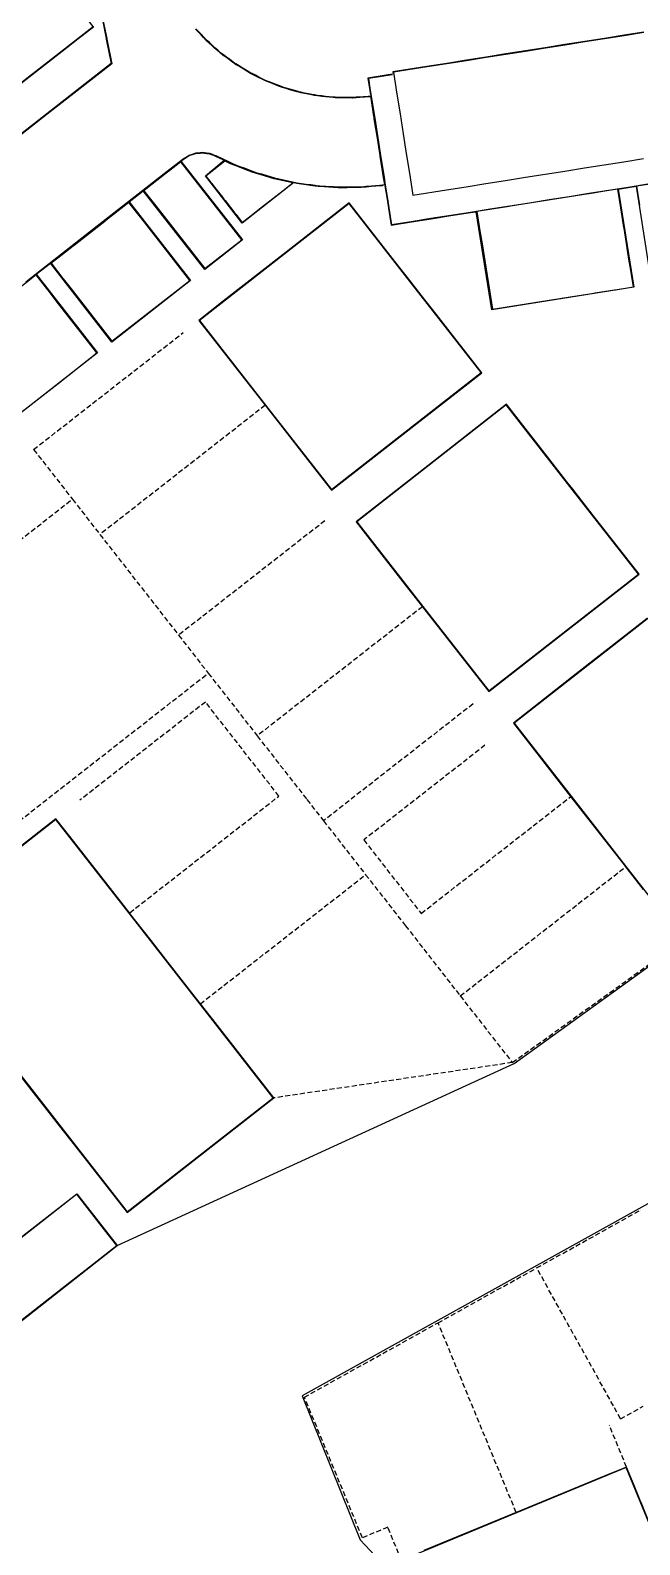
# Model space of a CAD drawing. Header units: metres. Extents: x 337936 to 338461, y 373266 to 374024.
# Drawn here: x 338075.7 to 338106.2, y 373709.6 to 373785.3 of the extents above; entities that cross this region are included whole.
import ezdxf

# ---------------------------------------------------------------- set-up
doc = ezdxf.new("R2010")
doc.units = ezdxf.units.M
doc.linetypes.add('DASHED2', pattern=[0.375, 0.25, -0.125])
for name, color, linetype in [('3D_LINES', 4, 'Continuous'), ('PLOTS EXTERNAL LEVEL', 3, 'Continuous'), ('PLOTS FFL', 1, 'Continuous')]:
    doc.layers.add(name, color=color, linetype=linetype)

msp = doc.modelspace()

# ---------------------------------------------------------------- linework, layer by layer
at = {"layer": '3D_LINES', "linetype": 'Continuous'}
for points in [[(338079.334, 373785.876, 34.077), (338079.526, 373784.928, 34.054), (338079.531, 373784.902, 34.054), (338079.777, 373783.684, 34.025), (338076.548, 373781.161, 34.016), (338072.614, 373778.087, 34.005), (338069.438, 373775.606, 33.997), (338069.419, 373775.591, 33.997), (338067.992, 373774.476, 33.993), (338071.048, 373770.565, 33.87), (338071.686, 373769.748, 33.844), (338072.071, 373770.049, 33.845)], [(338079.362, 373785.866, 34.077), (338079.55, 373784.933, 34.054), (338079.556, 373784.907, 34.054), (338079.805, 373783.674, 34.025), (338076.564, 373781.142, 34.016), (338072.629, 373778.068, 34.005)], [(338075.499, 373772.759, 33.855), (338078.692, 373775.254, 33.863), (338082.582, 373778.293, 33.873), (338083.379, 373778.916, 33.876), (338083.573, 373779.034, 33.877), (338083.677, 373779.098, 33.877), (338083.89, 373779.168, 33.878), (338084.008, 373779.207, 33.879), (338084.228, 373779.227, 33.88), (338084.355, 373779.239, 33.881), (338084.457, 373779.224, 33.881), (338084.57, 373779.209, 33.882), (338084.7, 373779.19, 33.883), (338084.794, 373779.155, 33.883), (338084.901, 373779.114, 33.884), (338085.01, 373779.073, 33.885), (338085.369, 373778.907, 33.885), (338085.578, 373778.81, 33.886), (338085.787, 373778.713, 33.886), (338085.997, 373778.617, 33.886), (338086.212, 373778.536, 33.887), (338086.428, 373778.455, 33.888), (338086.643, 373778.374, 33.888), (338086.859, 373778.293, 33.888), (338086.993, 373778.243, 33.888), (338087.076, 373778.218, 33.889), (338087.297, 373778.154, 33.889), (338087.515, 373778.09, 33.89), (338087.736, 373778.025, 33.89), (338087.958, 373777.96, 33.89), (338088.026, 373777.94, 33.89), (338088.182, 373777.907, 33.891), (338088.406, 373777.859, 33.891), (338088.632, 373777.811, 33.892), (338088.857, 373777.763, 33.892), (338089.078, 373777.716, 33.892), (338089.31, 373777.684, 33.893), (338089.538, 373777.652, 33.893), (338089.766, 373777.621, 33.894), (338089.995, 373777.59, 33.894), (338090.144, 373777.569, 33.894), (338090.223, 373777.565, 33.894), (338090.45, 373777.551, 33.895), (338090.518, 373777.546, 33.895), (338090.683, 373777.536, 33.895), (338090.91, 373777.522, 33.894), (338091.14, 373777.508, 33.893), (338091.218, 373777.503, 33.893), (338091.37, 373777.505, 33.893), (338091.6, 373777.508, 33.893), (338091.83, 373777.511, 33.892), (338092.061, 373777.514, 33.891), (338092.294, 373777.516, 33.891), (338092.541, 373777.538, 33.89), (338092.812, 373777.562, 33.89), (338093.021, 373777.58, 33.889), (338093.229, 373777.598, 33.889), (338093.365, 373777.61, 33.888), (338093.475, 373777.624, 33.888), (338093.42, 373777.972, 33.899), (338093.266, 373778.944, 33.929), (338093.252, 373779.029, 33.931), (338093.244, 373779.079, 33.933), (338093.106, 373779.949, 33.959), (338092.954, 373780.909, 33.931), (338092.953, 373780.92, 33.93), (338092.94, 373781.001, 33.929), (338092.936, 373781.024, 33.928), (338092.79, 373781.948, 33.9), (338092.778, 373782.021, 33.898), (338092.778, 373782.021, 33.898), (338092.641, 373782.011, 33.903), (338092.476, 373781.998, 33.908), (338092.419, 373781.994, 33.91), (338092.232, 373781.98, 33.917), (338092.048, 373781.966, 33.924), (338091.868, 373781.954, 33.931), (338091.842, 373781.954, 33.931), (338091.652, 373781.957, 33.938), (338091.082, 373781.964, 33.958), (338090.99, 373781.966, 33.961), (338090.892, 373781.976, 33.965), (338090.513, 373782.015, 33.978), (338090.324, 373782.034, 33.985), (338090.1, 373782.058, 33.993), (338089.948, 373782.087, 33.999), (338089.815, 373782.113, 34.004), (338089.646, 373782.146, 34.003), (338089.459, 373782.182, 34.003), (338089.273, 373782.219, 34.002), (338089.221, 373782.229, 34.002), (338089.087, 373782.268, 34.002), (338088.904, 373782.321, 34.001), (338088.722, 373782.373, 34.001), (338088.539, 373782.426, 34), (338088.361, 373782.478, 33.999), (338088.209, 373782.537, 33.999), (338088.031, 373782.606, 33.999), (338087.854, 373782.675, 33.998), (338087.677, 373782.744, 33.998), (338087.501, 373782.815, 33.997), (338087.33, 373782.9, 33.997), (338087.158, 373782.985, 33.996), (338086.988, 373783.069, 33.996), (338086.818, 373783.154, 33.996), (338086.724, 373783.2, 33.996), (338086.652, 373783.244, 33.996), (338086.49, 373783.344, 33.996), (338086.327, 373783.444, 33.997), (338086.166, 373783.542, 33.998), (338086.005, 373783.641, 33.999), (338085.961, 373783.668, 33.999), (338085.85, 373783.751, 34), (338085.697, 373783.864, 34.002), (338085.544, 373783.978, 34.004), (338085.392, 373784.091, 34.006), (338085.242, 373784.202, 34.008), (338085.098, 373784.33, 34.01), (338084.956, 373784.457, 34.013), (338084.815, 373784.584, 34.015), (338084.675, 373784.708, 34.018), (338084.574, 373784.798, 34.02), (338084.537, 373784.838, 34.021), (338084.405, 373784.978, 34.024), (338084.275, 373785.118, 34.028), (338084.133, 373785.268, 34.032), (338084.002, 373785.408, 34.035)], [(338092.775, 373782.046, 33.898), (338092.639, 373782.036, 33.903), (338092.474, 373782.023, 33.908), (338092.417, 373782.019, 33.91), (338092.23, 373782.005, 33.917), (338092.047, 373781.991, 33.924), (338091.867, 373781.979, 33.931), (338091.843, 373781.979, 33.931), (338091.652, 373781.982, 33.938), (338091.082, 373781.989, 33.958), (338090.992, 373781.991, 33.961), (338090.895, 373782.001, 33.965), (338090.516, 373782.04, 33.978), (338090.327, 373782.059, 33.985), (338090.103, 373782.082, 33.993), (338089.953, 373782.112, 33.999), (338089.82, 373782.138, 34.004), (338089.651, 373782.171, 34.003), (338089.464, 373782.207, 34.003), (338089.278, 373782.243, 34.002), (338089.227, 373782.253, 34.002), (338089.094, 373782.292, 34.002), (338088.911, 373782.345, 34.001), (338088.728, 373782.397, 34.001), (338088.546, 373782.45, 34), (338088.369, 373782.502, 33.999), (338088.218, 373782.56, 33.999), (338088.04, 373782.629, 33.999), (338087.863, 373782.698, 33.998), (338087.686, 373782.767, 33.998), (338087.511, 373782.838, 33.997), (338087.341, 373782.922, 33.997), (338087.169, 373783.007, 33.996), (338086.999, 373783.092, 33.996), (338086.83, 373783.176, 33.996), (338086.736, 373783.222, 33.996), (338086.665, 373783.266, 33.996), (338086.503, 373783.365, 33.996), (338086.34, 373783.465, 33.997), (338086.179, 373783.564, 33.998), (338086.018, 373783.662, 33.999), (338085.975, 373783.689, 33.999), (338085.865, 373783.771, 34), (338085.712, 373783.884, 34.002), (338085.559, 373783.998, 34.004), (338085.407, 373784.111, 34.006), (338085.258, 373784.221, 34.008), (338085.115, 373784.349, 34.01), (338084.973, 373784.476, 34.013), (338084.831, 373784.602, 34.015), (338084.691, 373784.727, 34.018), (338084.592, 373784.816, 34.02), (338084.555, 373784.855, 34.021), (338084.423, 373784.996, 34.024), (338084.293, 373785.135, 34.028), (338084.151, 373785.286, 34.032), (338084.021, 373785.425, 34.035)], [(338083.266, 373778.796, 33.875), (338083.393, 373778.895, 33.876), (338083.586, 373779.013, 33.877), (338083.687, 373779.075, 33.877), (338083.898, 373779.144, 33.878), (338084.013, 373779.182, 33.879), (338084.23, 373779.202, 33.88), (338084.354, 373779.213, 33.881), (338084.453, 373779.2, 33.881), (338084.567, 373779.184, 33.882), (338084.694, 373779.166, 33.883), (338084.785, 373779.132, 33.883), (338084.892, 373779.091, 33.884), (338085, 373779.05, 33.885), (338085.359, 373778.884, 33.885), (338085.438, 373778.847, 33.886)], [(338088.916, 373777.725, 33.892), (338086.336, 373775.695, 33.933), (338084.504, 373778.056, 33.893), (338085.438, 373778.847, 33.886)], [(338083.266, 373778.796, 33.875), (338086.352, 373774.863, 33.95), (338084.461, 373773.366, 33.947), (338081.374, 373777.317, 33.87)], [(338110.811, 373778.209, 34.052), (338111.567, 373773.387, 33.987), (338106.85, 373772.624, 34.104), (338106.086, 373777.541, 33.997)], [(338088.916, 373777.725, 33.892), (338089.074, 373777.691, 33.892), (338089.307, 373777.659, 33.893), (338089.535, 373777.628, 33.893), (338089.763, 373777.596, 33.894), (338089.991, 373777.565, 33.894), (338090.141, 373777.545, 33.894), (338090.222, 373777.54, 33.894), (338090.449, 373777.526, 33.895), (338090.516, 373777.521, 33.895), (338090.682, 373777.511, 33.895), (338090.908, 373777.497, 33.894), (338091.138, 373777.483, 33.893), (338091.217, 373777.478, 33.893), (338091.37, 373777.48, 33.893), (338091.6, 373777.483, 33.893), (338091.831, 373777.486, 33.892), (338092.061, 373777.489, 33.891), (338092.295, 373777.491, 33.891), (338092.543, 373777.513, 33.89), (338092.814, 373777.537, 33.89), (338093.023, 373777.555, 33.889), (338093.231, 373777.573, 33.889), (338093.368, 373777.585, 33.888), (338093.393, 373777.588, 33.888)], [(338105.161, 373777.394, 33.987), (338105.946, 373772.494, 34.05), (338098.843, 373771.363, 34.043), (338098.049, 373776.268, 33.911)], [(338106.646, 373777.63, 34.003), (338106.092, 373777.542, 33.997), (338106.241, 373776.6, 34.007), (338106.246, 373776.569, 34.053)], [(338080.668, 373776.766, 33.868), (338083.746, 373772.831, 33.947), (338079.812, 373769.743, 33.947), (338076.728, 373773.688, 33.858)], [(338080.668, 373776.766, 33.868), (338081.374, 373777.317, 33.87)], [(338076.026, 373773.139, 33.856), (338076.728, 373773.688, 33.858)], [(338076.026, 373773.139, 33.856), (338079.085, 373769.205, 33.947), (338075.151, 373766.109, 33.947), (338072.071, 373770.049, 33.845)], [(338069.395, 373720.386, 34.418), (338078.054, 373727.104, 34.391), (338080.068, 373724.528, 34.312), (338071.417, 373717.753, 34.469)], [(338073.77, 373719.619, 34.38), (338077.71, 373722.697, 34.336), (338079.286, 373723.928, 34.318), (338079.306, 373723.944, 34.318), (338080.055, 373724.528, 34.312), (338080.055, 373724.528, 34.312), (338079.444, 373725.31, 34.334), (338078.054, 373727.089, 34.391), (338074.133, 373724.027, 34.435)]]:
    msp.add_polyline3d(points, dxfattribs=at)
at = {"layer": '3D_LINES'}
for points in [[(338106.454, 373785.255, 33.963), (338105.466, 373785.099, 33.953), (338104.478, 373784.943, 33.942), (338103.491, 373784.786, 33.932), (338102.503, 373784.63, 33.921), (338101.515, 373784.473, 33.911), (338100.527, 373784.317, 33.9), (338099.54, 373784.16, 33.89), (338098.552, 373784.004, 33.879), (338097.564, 373783.847, 33.869), (338096.577, 373783.691, 33.858), (338095.589, 373783.535, 33.848), (338093.885, 373783.265, 33.837), (338093.898, 373783.185, 33.838)], [(338106.458, 373785.231, 33.963), (338105.47, 373785.074, 33.953), (338104.482, 373784.918, 33.942), (338103.494, 373784.761, 33.932), (338102.507, 373784.605, 33.921), (338101.519, 373784.449, 33.911), (338100.531, 373784.292, 33.9), (338099.544, 373784.136, 33.89), (338098.556, 373783.979, 33.879), (338097.568, 373783.823, 33.869), (338096.581, 373783.666, 33.858), (338095.593, 373783.51, 33.848), (338093.914, 373783.244, 33.837), (338094.088, 373782.146, 33.849), (338094.244, 373781.158, 33.88), (338094.401, 373780.17, 33.91), (338094.557, 373779.183, 33.88), (338094.714, 373778.195, 33.849), (338094.888, 373777.097, 33.837), (338096.567, 373777.363, 33.848), (338097.554, 373777.519, 33.858), (338098.542, 373777.675, 33.869), (338099.53, 373777.832, 33.879), (338100.517, 373777.988, 33.89), (338101.505, 373778.145, 33.9), (338102.493, 373778.301, 33.911), (338103.48, 373778.458, 33.921), (338104.468, 373778.614, 33.932), (338105.456, 373778.77, 33.942), (338106.443, 373778.927, 33.953)], [(338093.866, 373783.148, 33.863), (338093.643, 373783.113, 33.866), (338092.631, 373782.953, 33.889), (338092.728, 373782.335, 33.887), (338092.766, 373782.096, 33.895)], [(338093.87, 373783.124, 33.863), (338093.647, 373783.088, 33.866), (338092.659, 373782.932, 33.889), (338092.753, 373782.339, 33.887), (338092.816, 373781.944, 33.899), (338092.972, 373780.956, 33.93), (338093.129, 373779.969, 33.96), (338093.285, 373778.981, 33.93), (338093.441, 373777.993, 33.899), (338093.504, 373777.598, 33.887), (338093.598, 373777.006, 33.889), (338093.754, 373776.018, 33.901), (338093.817, 373775.623, 33.908), (338094.805, 373775.779, 33.893), (338095.792, 373775.936, 33.887), (338096.78, 373776.092, 33.898), (338097.768, 373776.249, 33.908), (338098.755, 373776.405, 33.919), (338099.743, 373776.562, 33.929), (338100.731, 373776.718, 33.94), (338101.718, 373776.874, 33.95), (338102.706, 373777.031, 33.961), (338103.694, 373777.187, 33.971), (338104.681, 373777.344, 33.982), (338105.669, 373777.5, 33.993), (338106.657, 373777.657, 34.003)], [(338093.486, 373777.554, 33.887), (338093.573, 373777.002, 33.889), (338093.73, 373776.014, 33.901), (338093.796, 373775.594, 33.908), (338094.808, 373775.755, 33.893), (338095.796, 373775.911, 33.887), (338096.784, 373776.068, 33.898), (338097.772, 373776.224, 33.908), (338098.049, 373776.268, 33.911)], [(338105.161, 373777.394, 33.987), (338105.673, 373777.475, 33.993), (338106.086, 373777.541, 33.997)], [(338071.426, 373717.738, 34.469), (338080.083, 373724.519, 34.312), (338099.956, 373733.63, 33.587), (338108.468, 373739.774, 33.949)], [(338128.647, 373738.822, 33.328), (338089.337, 373717.006, 33.16), (338092.248, 373709.792, 33.739), (338093.244, 373708.73, 33.866)]]:
    msp.add_polyline3d(points, dxfattribs=at)
at = {"layer": '3D_LINES', "linetype": 'Continuous'}
for points in [[(338083.265, 373778.764, 33.875), (338082.638, 373778.274, 33.873), (338082.591, 373778.237, 33.873), (338081.823, 373777.637, 33.871), (338081.414, 373777.317, 33.87), (338082.01, 373776.553, 33.886), (338082.421, 373776.028, 33.897), (338084.461, 373773.416, 33.947), (338086.313, 373774.863, 33.95), (338083.265, 373778.764, 33.875)], [(338088.866, 373777.703, 33.891), (338088.406, 373777.809, 33.89), (338088.168, 373777.863, 33.89), (338087.943, 373777.914, 33.89), (338087.815, 373777.944, 33.89), (338087.721, 373777.973, 33.889), (338087.498, 373778.041, 33.889), (338087.279, 373778.109, 33.889), (338087.06, 373778.176, 33.888), (338086.84, 373778.244, 33.888), (338086.785, 373778.261, 33.888), (338086.619, 373778.326, 33.887), (338086.407, 373778.409, 33.887), (338086.194, 373778.492, 33.886), (338085.981, 373778.576, 33.886), (338085.759, 373778.664, 33.886), (338085.552, 373778.757, 33.885), (338085.47, 373778.794, 33.885), (338084.924, 373778.368, 33.891), (338084.52, 373778.052, 33.893), (338084.715, 373777.801, 33.898), (338084.767, 373777.735, 33.899), (338084.812, 373777.677, 33.899), (338084.853, 373777.625, 33.899), (338084.888, 373777.58, 33.9), (338085.344, 373776.997, 33.911), (338085.384, 373776.945, 33.912), (338085.42, 373776.899, 33.912), (338085.482, 373776.82, 33.913), (338085.968, 373776.198, 33.925), (338086.029, 373776.119, 33.926), (338086.08, 373776.055, 33.927), (338086.336, 373775.727, 33.933), (338086.939, 373776.198, 33.924), (338087.122, 373776.341, 33.921), (338087.357, 373776.525, 33.917), (338088.386, 373777.329, 33.892), (338088.866, 373777.703, 33.891)], [(338105.154, 373777.393, 33.987), (338104.698, 373777.321, 33.982), (338103.72, 373777.166, 33.972), (338103.672, 373777.159, 33.972), (338099.77, 373776.541, 33.93), (338099.705, 373776.53, 33.93), (338098.742, 373776.378, 33.92), (338098.092, 373776.275, 33.913), (338098.243, 373775.317, 33.952), (338098.348, 373774.657, 33.978), (338098.866, 373771.386, 34.043), (338102.975, 373772.036, 34.047), (338103.958, 373772.192, 34.048), (338104.014, 373772.201, 34.048), (338104.983, 373772.355, 34.049), (338105.036, 373772.363, 34.049), (338105.928, 373772.504, 34.05), (338105.879, 373772.814, 34.043), (338105.779, 373773.442, 34.032), (338105.724, 373773.794, 34.032), (338105.622, 373774.436, 34.025), (338105.618, 373774.46, 34.025), (338105.462, 373775.448, 34.012), (338105.457, 373775.481, 34.012), (338105.405, 373775.805, 33.985), (338105.303, 373776.452, 33.999), (338105.154, 373777.393, 33.987)], [(338080.665, 373776.732, 33.868), (338080.268, 373776.422, 33.867), (338079.5, 373775.822, 33.865), (338079.451, 373775.783, 33.865), (338077.914, 373774.583, 33.861), (338077.865, 373774.544, 33.861), (338077.097, 373773.944, 33.859), (338076.764, 373773.684, 33.858), (338077.36, 373772.922, 33.876), (338077.371, 373772.908, 33.877), (338077.767, 373772.4, 33.889), (338079.812, 373769.784, 33.947), (338081.762, 373771.307, 33.95), (338083.712, 373772.831, 33.947), (338081.674, 373775.44, 33.889), (338081.261, 373775.969, 33.88), (338081.243, 373775.992, 33.88), (338080.665, 373776.732, 33.868)], [(338076.016, 373773.099, 33.856), (338075.542, 373772.73, 33.854), (338074.774, 373772.129, 33.852), (338074.725, 373772.091, 33.852), (338073.188, 373770.89, 33.848), (338073.139, 373770.852, 33.848), (338072.371, 373770.252, 33.846), (338072.115, 373770.052, 33.845), (338072.678, 373769.331, 33.865), (338072.721, 373769.276, 33.867), (338073.118, 373768.768, 33.881), (338075.163, 373766.151, 33.947), (338077.113, 373767.675, 33.95), (338079.063, 373769.199, 33.947), (338077.025, 373771.808, 33.881), (338076.613, 373772.335, 33.871), (338076.598, 373772.354, 33.87), (338076.016, 373773.099, 33.856)]]:
    msp.add_polyline3d(points, close=True, dxfattribs=at)
at = {"layer": '3D_LINES', "linetype": 'DASHED2'}
for points in [[(338075.893, 373764.364, 34), (338083.379, 373770.213, 33.909)], [(338087.488, 373766.577, 33.9), (338079.214, 373760.112, 33.85), (338079.214, 373760.112, 33.85)], [(338075.893, 373764.364, 34), (338077.834, 373761.879, 33.85), (338077.834, 373761.879, 33.85)], [(338064.245, 373751.262, 34.05), (338077.834, 373761.879, 33.85)], [(338077.834, 373761.879, 33.85), (338079.214, 373760.112, 33.85)], [(338090.48, 373760.799, 33.968), (338083.152, 373755.073, 33.85)], [(338079.214, 373760.112, 33.85), (338083.152, 373755.073, 33.85)], [(338095.362, 373756.498, 34.05), (338087.089, 373750.034, 33.9)], [(338083.152, 373755.073, 33.85), (338084.639, 373753.17, 33.9)], [(338071.031, 373742.538, 34.2), (338084.639, 373753.17, 33.9)], [(338084.639, 373753.17, 33.9), (338087.089, 373750.034, 33.9)], [(338084.497, 373751.727, 33.9), (338078.207, 373746.812, 34.2)], [(338088.176, 373747.018, 33.9), (338084.497, 373751.727, 33.9)], [(338097.896, 373751.631, 33.987), (338090.41, 373745.782, 33.85)], [(338087.089, 373750.034, 33.9), (338089.579, 373746.846, 33.85), (338089.579, 373746.846, 33.85)], [(338098.495, 373749.565, 33.936), (338092.43, 373744.822, 33.85)], [(338080.705, 373741.181, 34.35), (338088.176, 373747.018, 33.9)], [(338089.579, 373746.846, 33.85), (338090.41, 373745.782, 33.85)], [(338095.301, 373741.147, 33.85), (338102.79, 373746.995, 33.9)], [(338090.41, 373745.782, 33.85), (338092.518, 373743.085, 33.85)], [(338092.43, 373744.822, 33.85), (338095.301, 373741.147, 33.85)], [(338097.259, 373737.016, 33.85), (338105.535, 373743.477, 33.9)], [(338084.243, 373736.621, 34.35), (338092.518, 373743.085, 33.85)], [(338092.518, 373743.085, 33.85), (338094.513, 373740.531, 33.85)], [(338094.513, 373740.531, 33.85), (338097.259, 373737.016, 33.85), (338097.259, 373737.016, 33.85)], [(338099.863, 373733.683, 33.587), (338108.408, 373739.808, 33.949)], [(338097.259, 373737.016, 33.85), (338099.863, 373733.683, 33.587), (338087.922, 373731.912, 34.35)], [(338101.084, 373723.404, 33.328), (338106.281, 373726.297, 33.32), (338106.281, 373726.297, 33.32)], [(338096.147, 373720.659, 33.257), (338101.084, 373723.404, 33.328)], [(338105.289, 373715.853, 33.806), (338101.084, 373723.404, 33.328), (338101.084, 373723.404, 33.328)], [(338089.453, 373716.939, 33.16), (338096.147, 373720.659, 33.257)], [(338100.059, 373711.163, 33.9), (338096.147, 373720.659, 33.257)], [(338092.355, 373709.899, 33.739), (338089.453, 373716.939, 33.16)], [(338105.289, 373715.853, 33.806), (338106.41, 373716.478, 33.774)], [(338105.586, 373713.439, 33.825), (338104.72, 373715.536, 33.822)], [(338093.63, 373710.424, 33.76), (338092.355, 373709.899, 33.739)], [(338094.315, 373708.76, 33.897), (338093.63, 373710.424, 33.76)]]:
    msp.add_polyline3d(points, dxfattribs=at)
at = {"layer": 'PLOTS EXTERNAL LEVEL', "linetype": 'Continuous'}
for points in [[(338065.161, 373786.639, 33.907), (338062.556, 373784.604, 33.907), (338061.806, 373784.018, 33.9), (338064.47, 373780.609, 33.9), (338066.932, 373777.457, 33.9), (338067.549, 373776.668, 33.9), (338070.04, 373778.614, 34.05), (338070.985, 373779.353, 34.05), (338071.224, 373779.539, 33.9), (338071.587, 373779.823, 33.923), (338072.375, 373780.439, 33.974), (338073.558, 373781.362, 34.05), (338074.503, 373782.101, 34.05), (338074.58, 373782.161, 33.9), (338074.74, 373782.286, 33.9), (338074.961, 373782.458, 33.9), (338077.325, 373784.306, 33.9), (338078.113, 373784.922, 33.9), (338078.901, 373785.537, 33.9)], [(338106.616, 373755.906, 33.9), (338103.068, 373753.134, 33.9), (338099.916, 373750.671, 33.9), (338102.787, 373746.996, 33.9), (338105.393, 373743.661, 33.9), (338105.501, 373743.522, 33.9), (338105.534, 373743.48, 33.9), (338105.784, 373743.16, 33.905), (338106.418, 373742.348, 33.9)], [(338075.18, 373733.071, 34.451), (338075.806, 373732.27, 34.415), (338076.419, 373731.485, 34.378), (338076.893, 373730.878, 34.35), (338077.193, 373730.495, 34.5), (338077.931, 373729.549, 34.5), (338080.572, 373726.17, 34.35), (338084.247, 373729.041, 34.35), (338087.922, 373731.912, 34.35), (338087.922, 373731.912, 34.35), (338084.859, 373735.833, 34.35), (338084.243, 373736.621, 34.35), (338083.811, 373737.175, 34.385), (338082.391, 373738.992, 34.499), (338081.773, 373739.783, 34.5), (338080.696, 373741.162, 34.5), (338080.69, 373741.169, 34.35), (338077.7, 373744.995, 34.35), (338077.011, 373745.878, 34.2), (338073.12, 373742.838, 34.219)], [(338107.323, 373709.218, 33.891), (338107.109, 373709.739, 33.888), (338107.046, 373709.891, 33.889), (338106.728, 373710.663, 33.885), (338106.659, 373710.831, 33.886), (338106.347, 373711.588, 33.882), (338106.271, 373711.772, 33.883), (338105.966, 373712.512, 33.879), (338105.884, 373712.712, 33.88), (338105.585, 373713.436, 33.877), (338105.584, 373713.44, 33.825), (338105.584, 373713.44, 33.825), (338104.55, 373713.014, 33.9), (338100.062, 373711.164, 33.9), (338100.059, 373711.163, 33.9), (338095.437, 373709.258, 33.9)]]:
    msp.add_polyline3d(points, dxfattribs=at)
for points in [[(338095.016, 373772.458, 33.9), (338094.727, 373772.827, 34.05), (338093.988, 373773.773, 34.05), (338091.694, 373776.709, 33.9), (338088.542, 373774.246, 33.9), (338085.39, 373771.784, 33.9), (338084.167, 373770.828, 33.9), (338086.63, 373767.676, 33.9), (338087.488, 373766.577, 33.9), (338090.194, 373763.114, 33.9), (338090.81, 373762.326, 33.9), (338094.397, 373765.128, 33.9), (338098.337, 373768.206, 33.9), (338096.043, 373771.143, 34.05), (338095.304, 373772.088, 34.05), (338095.016, 373772.458, 33.9)], [(338106.211, 373758.128, 34.05), (338103.917, 373761.064, 34.2), (338103.178, 373762.01, 34.2), (338102.89, 373762.379, 34.05), (338102.601, 373762.748, 34.2), (338101.862, 373763.694, 34.2), (338099.568, 373766.63, 34.05), (338095.628, 373763.552, 34.05), (338092.041, 373760.75, 34.05), (338094.504, 373757.597, 34.05), (338095.363, 373756.498, 34.05), (338098.069, 373753.035, 34.05), (338098.684, 373752.247, 34.05), (338102.271, 373755.049, 34.05), (338106.211, 373758.128, 34.05)]]:
    msp.add_polyline3d(points, close=True, dxfattribs=at)
at = {"layer": 'PLOTS FFL', "linetype": 'Continuous'}
for points, elevation in [([(338075.379, 373790.736), (338075.024, 373790.459), (338073.154, 373792.852), (338069.011, 373789.616), (338065.497, 373786.869), (338061.841, 373784.014), (338067.553, 373776.703), (338071.209, 373779.559), (338074.724, 373782.305), (338078.866, 373785.542), (338076.926, 373788.024), (338077.281, 373788.301)], 34.05), ([(338094.996, 373772.442), (338091.69, 373776.674), (338084.202, 373770.824), (338087.508, 373766.592), (338090.814, 373762.361), (338098.302, 373768.211)], 34.05), ([(338106.176, 373758.132), (338102.87, 373762.364), (338099.564, 373766.595), (338092.076, 373760.745), (338095.382, 373756.514), (338098.689, 373752.282)], 34.2), ([(338112.864, 373749.207), (338110.117, 373752.723), (338107.261, 373756.378), (338099.951, 373750.667), (338102.807, 373747.011), (338105.553, 373743.496), (338108.409, 373739.84), (338115.72, 373745.552)], 34.05), ([(338087.887, 373731.917), (338084.224, 373736.605), (338080.67, 373741.154), (338077.007, 373745.843), (338069.696, 373740.131), (338073.359, 373735.442), (338076.913, 373730.893), (338080.576, 373726.205)], 34.5), ([(338105.57, 373713.407), (338100.069, 373711.14), (338094.672, 373708.916), (338095.783, 373706.22), (338095.376, 373706.052), (338096.768, 373702.675), (338097.174, 373702.843), (338098.378, 373699.921), (338099.794, 373700.505), (338100.094, 373699.777), (338102.824, 373700.902), (338102.524, 373701.63), (338103.752, 373702.136), (338103.581, 373702.553), (338109.105, 373704.829)], 34.05)]:
    msp.add_lwpolyline(points, close=True, dxfattribs=dict(at, elevation=elevation))

doc.saveas('drawing.dxf')
